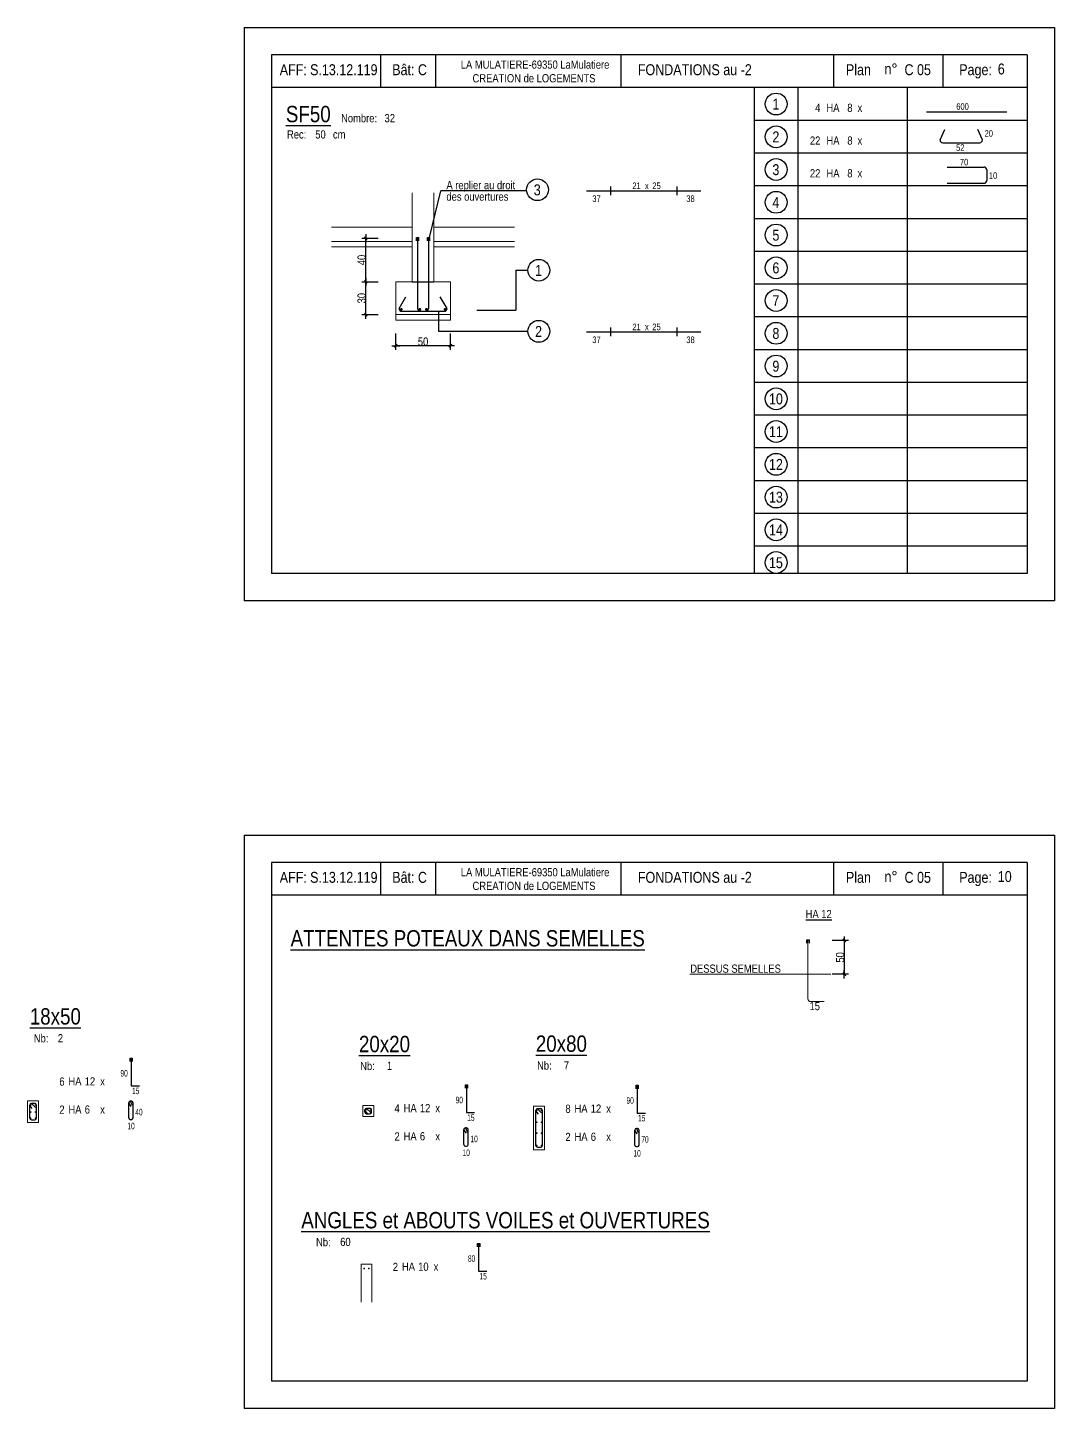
# Model space of a CAD drawing. Header units: centimetres. Extents: x 16433 to 114398, y -50094 to -12305.
# Drawn here: x 83938 to 85820, y -45830 to -43300 of the extents above; entities that cross this region are included whole.
import ezdxf
from ezdxf.enums import TextEntityAlignment as Align

# ---------------------------------------------------------------- set-up
doc = ezdxf.new("R2010")
doc.units = ezdxf.units.CM
doc.header["$LTSCALE"] = 0.5
doc.layers.get('DEFPOINTS').update_dxf_attribs({"linetype": 'CONTINUOUS'})
for name, color, linetype in [('01_cote_gen', 4, 'CONTINUOUS'), ('01_fenetres', 171, 'CONTINUOUS'), ('01_linteaux', 2, 'CONTINUOUS'), ('01_texte', 230, 'CONTINUOUS'), ('AA_COTES', 2, 'CONTINUOUS')]:
    doc.layers.add(name, color=color, linetype=linetype)
doc.layers.add('01_murs_coup', color=5, linetype='CONTINUOUS', lineweight=60)
doc.layers.add('01_sem', color=42, linetype='CONTINUOUS', lineweight=15)
doc.styles.add('STYLE2', font='ARIALN.TTF')
doc.linetypes.add('ZIGZAG', pattern='A,0.00254,-5.08,[131,ltypeshp.shx,S=5.08,R=0,X=-5.08,Y=0],-10.16,[131,ltypeshp.shx,S=5.08,R=180,X=5.08,Y=0],-5.08', length=20.32254)
doc.dimstyles.new('JB25', dxfattribs={"dimscale": 0.1, "dimtxt": 150, "dimasz": 15, "dimexe": 0.1, "dimexo": 0.1, "dimgap": 0.09, "dimtad": 1, "dimdec": 1, "dimlfac": 0.5, "dimdsep": 46, "dimtxsty": 'STYLE2', "dimblk1": 'BOND_G', "dimblk2": 'BOND_D', "dimsah": 1, "dimcen": 1.5, "dimdle": 0.01, "dimse1": 1, "dimse2": 1, "dimclrd": 4, "dimclre": 2, "dimclrt": 6, "dimazin": 2, "dimtfac": 2.333333, "dimtdec": 1, "dimtix": 1, "dimtmove": 2, "dimatfit": 3, "dimldrblk": 'BOND_G', "dimfxl": 1, "dimtolj": 1, "dimtzin": 0, "dimarcsym": 0})
doc.dimstyles.new('JB50', dxfattribs={"dimscale": 0.1, "dimtxt": 150, "dimasz": 15, "dimexe": 0.1, "dimexo": 0.1, "dimgap": 0.09, "dimtad": 1, "dimdec": 1, "dimdsep": 46, "dimtxsty": 'STYLE2', "dimblk1": 'BOND_G', "dimblk2": 'BOND_D', "dimsah": 1, "dimcen": 1.5, "dimdle": 0.01, "dimse1": 1, "dimse2": 1, "dimclrd": 4, "dimclre": 2, "dimclrt": 6, "dimazin": 2, "dimtfac": 2.333333, "dimtdec": 1, "dimtix": 1, "dimtmove": 2, "dimatfit": 3, "dimldrblk": 'BOND_G', "dimfxl": 1, "dimtolj": 1, "dimtzin": 0, "dimarcsym": 0})

# ---------------------------------------------------------------- blocks, each defined once
blk = doc.blocks.new('BOND_G')
at = {"layer": 'AA_COTES', "color": 0}
for p, q in [((5, 0), (-5, 0)), ((1.8, 1.8), (-1.8, -1.8)), ((0, -5), (0, 15))]:
    blk.add_line(p, q, dxfattribs=at)
blk = doc.blocks.new('BOND_D')
at = {"layer": 'AA_COTES', "color": 0}
for p, q in [((5, 0), (-5, 0)), ((-1.8, -1.8), (1.8, 1.8)), ((0, 5), (0, -15))]:
    blk.add_line(p, q, dxfattribs=at)
blk = doc.blocks.new('*D4450')
at = {"layer": '01_cote_gen', "color": 4, "linetype": 'Continuous', "lineweight": -2, "transparency": 16777216}
blk.add_line((84558.1, -43824.2), (84558.1, -43767.2), dxfattribs=at)
at = {"layer": 'DEFPOINTS', "color": 0, "linetype": 'Continuous'}
for p in [(84558.1, -43765.7), (84632.6, -43765.7), (84617.6, -43825.7)]:
    blk.add_point(p, dxfattribs=at)
at = {"layer": '01_cote_gen', "color": 4, "linetype": 'Continuous', "lineweight": -2, "transparency": 16777216, "xscale": 1.5, "yscale": 1.5, "zscale": 1.5}
for name, p, rotation in [('BOND_D', (84558.1, -43765.7), 90), ('BOND_G', (84558.1, -43825.7), 270)]:
    blk.add_blockref(name, p, dxfattribs=dict(at, rotation=rotation))
at = {"layer": '01_cote_gen', "color": 6, "linetype": 'Continuous', "lineweight": 0, "transparency": 16777216, "insert": (84550.4, -43795.7), "char_height": 15, "attachment_point": 5, "rotation": 90, "style": 'STYLE2'}
blk.add_mtext('\\A1;30', dxfattribs=at)
blk = doc.blocks.new('*D4451')
at = {"layer": '01_cote_gen', "color": 4, "linetype": 'Continuous', "lineweight": -2, "transparency": 16777216}
blk.add_line((84711.5, -43882.9), (84614.5, -43882.9), dxfattribs=at)
at = {"layer": 'DEFPOINTS', "color": 0, "linetype": 'Continuous'}
for p in [(84613, -43814.7), (84713, -43814.7), (84613, -43882.9)]:
    blk.add_point(p, dxfattribs=at)
at = {"layer": '01_cote_gen', "color": 4, "linetype": 'Continuous', "lineweight": -2, "transparency": 16777216, "xscale": 1.5, "yscale": 1.5, "zscale": 1.5, "rotation": 180}
blk.add_blockref('BOND_D', (84613, -43882.9), dxfattribs=at)
at = {"layer": '01_cote_gen', "color": 4, "linetype": 'Continuous', "lineweight": -2, "transparency": 16777216, "xscale": 1.5, "yscale": 1.5, "zscale": 1.5}
blk.add_blockref('BOND_G', (84713, -43882.9), dxfattribs=at)
at = {"layer": '01_cote_gen', "color": 6, "linetype": 'Continuous', "lineweight": 0, "transparency": 16777216, "insert": (84663, -43875.2), "char_height": 15, "attachment_point": 5, "style": 'STYLE2'}
blk.add_mtext('\\A1;50', dxfattribs=at)
blk = doc.blocks.new('*D4452')
at = {"layer": '01_cote_gen', "color": 4, "linetype": 'Continuous', "lineweight": -2, "transparency": 16777216}
blk.add_line((84558.1, -43764.2), (84558.1, -43687.2), dxfattribs=at)
at = {"layer": 'DEFPOINTS', "color": 0, "linetype": 'Continuous'}
for p in [(84558.1, -43685.7), (84653, -43685.7), (84643, -43765.7)]:
    blk.add_point(p, dxfattribs=at)
at = {"layer": '01_cote_gen', "color": 4, "linetype": 'Continuous', "lineweight": -2, "transparency": 16777216, "xscale": 1.5, "yscale": 1.5, "zscale": 1.5}
for name, p, rotation in [('BOND_D', (84558.1, -43685.7), 90), ('BOND_G', (84558.1, -43765.7), 270)]:
    blk.add_blockref(name, p, dxfattribs=dict(at, rotation=rotation))
at = {"layer": '01_cote_gen', "color": 6, "linetype": 'Continuous', "lineweight": 0, "transparency": 16777216, "insert": (84550.4, -43725.7), "char_height": 15, "attachment_point": 5, "rotation": 90, "style": 'STYLE2'}
blk.add_mtext('\\A1;40', dxfattribs=at)
blk = doc.blocks.new('*D4459')
at = {"layer": '01_cote_gen', "color": 4, "lineweight": -2, "ltscale": 2, "transparency": 16777216}
blk.add_line((85435, -44973.8), (85435, -45032.8), dxfattribs=at)
at = {"layer": 'DEFPOINTS', "color": 0, "ltscale": 2}
for p in [(85368.4, -44972.3), (85395.5, -45034.3), (85435, -45034.3)]:
    blk.add_point(p, dxfattribs=at)
at = {"layer": '01_cote_gen', "color": 4, "lineweight": -2, "ltscale": 2, "transparency": 16777216, "xscale": 1.5, "yscale": 1.5, "zscale": 1.5}
for name, p, rotation in [('BOND_G', (85435, -44972.3), 90), ('BOND_D', (85435, -45034.3), 270)]:
    blk.add_blockref(name, p, dxfattribs=dict(at, rotation=rotation))
at = {"layer": '01_cote_gen', "color": 6, "ltscale": 2, "transparency": 16777216, "insert": (85427.3, -45003.3), "char_height": 15, "attachment_point": 5, "rotation": 90, "style": 'STYLE2'}
blk.add_mtext('\\A1;50', dxfattribs=at)

msp = doc.modelspace()

# ---------------------------------------------------------------- linework, layer by layer
at = {"layer": '01_fenetres', "ltscale": 30}
for p, q in [((84385, -43350), (84385, -44300)), ((84385, -43350), (84385, -44300)), ((84385, -43350), (84385, -44300)), ((85770, -43350), (84385, -43350)), ((84585, -43350), (84585, -43410)), ((84685.5, -43350), (84685.5, -43410)), ((85025.673, -43350), (85025.673, -43410)), ((85415.868, -43410), (85415.868, -43350)), ((85615.868, -43410), (85615.868, -43350)), ((85770, -43350), (85770, -44300)), ((85770, -43410), (84385, -43410)), ((85770, -44300), (84385, -44300)), ((84385, -44829.5), (84385, -45779.5)), ((84385, -44829.5), (84385, -45779.5)), ((84385, -44829.5), (84385, -45779.5)), ((85770, -44829.5), (84385, -44829.5)), ((84585, -44829.5), (84585, -44889.5)), ((84685.5, -44829.5), (84685.5, -44889.5)), ((85025.673, -44829.5), (85025.673, -44889.5)), ((85415.868, -44889.5), (85415.868, -44829.5)), ((85615.868, -44889.5), (85615.868, -44829.5)), ((85770, -44829.5), (85770, -45779.5)), ((85770, -44889.5), (84385, -44889.5)), ((85770, -45779.5), (84385, -45779.5))]:
    msp.add_line(p, q, dxfattribs=at)
at = {"layer": '01_linteaux', "linetype": 'Continuous'}
for p, q in [((85585.854, -43454.072), (85732.965, -43454.072)), ((85610.506, -43505.779), (85619.201, -43486.554)), ((85688.089, -43505.779), (85679.394, -43486.554)), ((85615.506, -43510.779), (85683.089, -43510.779)), ((85623.449, -43555.479), (85691.033, -43555.479)), ((85696.033, -43560.479), (85696.033, -43580.091)), ((85623.449, -43585.091), (85691.033, -43585.091)), ((84652.969, -43685.701), (84652.969, -43814.701)), ((84672.969, -43685.701), (84672.969, -43814.701)), ((84618.969, -43814.701), (84631.469, -43793.05)), ((84706.969, -43814.701), (84694.469, -43793.05)), ((84623.969, -43819.701), (84701.969, -43819.701))]:
    msp.add_line(p, q, dxfattribs=at)
for centre, start, end in [((85615.506, -43505.779), 180, 270), ((85683.089, -43505.779), 270, 0), ((85691.033, -43560.479), 0, 90), ((85691.033, -43580.091), 270, 0), ((84623.969, -43814.701), 180, 270), ((84657.969, -43814.701), 180, 270), ((84667.969, -43814.701), 270, 0), ((84701.969, -43814.701), 270, 0)]:
    msp.add_arc(centre, 5, start, end, dxfattribs=at)
at = {"layer": '01_murs_coup', "linetype": 'Continuous', "lineweight": 0}
msp.add_line((85151.95, -45034.323), (85410.246, -45034.323), dxfattribs=at)
at = {"layer": '01_sem', "lineweight": 0, "ltscale": 7}
for p, q in [((84642.969, -43602.764), (84642.969, -43765.701)), ((84682.969, -43602.764), (84682.969, -43765.701)), ((84642.969, -43665.701), (84495.428, -43665.701)), ((84682.969, -43665.701), (84830.509, -43665.701)), ((84642.969, -43691.701), (84495.428, -43691.701)), ((84642.969, -43701.701), (84495.428, -43701.701)), ((84682.969, -43691.701), (84830.509, -43691.701)), ((84682.969, -43701.701), (84830.509, -43701.701)), ((84612.969, -43765.701), (84612.969, -43835.701)), ((84712.969, -43765.701), (84712.969, -43835.701)), ((84612.969, -43825.701), (84712.969, -43825.701)), ((84612.969, -43835.701), (84712.969, -43835.701))]:
    msp.add_line(p, q, dxfattribs=at)
at = {"layer": '01_sem', "linetype": 'Continuous', "lineweight": 0}
for p, q in [((84612.969, -43765.701), (84642.969, -43765.701)), ((84682.969, -43765.701), (84712.969, -43765.701))]:
    msp.add_line(p, q, dxfattribs=at)
at = {"layer": '01_sem', "color": 2, "lineweight": 0, "ltscale": 7}
for p, q in [((85368.418, -44972.323), (85368.418, -45079.323)), ((85373.418, -45084.323), (85398.345, -45084.323)), ((83938.24, -45305.786), (83938.24, -45265.784)), ((83958.24, -45265.784), (83938.24, -45265.784)), ((83938.24, -45305.786), (83938.24, -45265.784)), ((83958.24, -45265.784), (83938.24, -45265.784)), ((83958.24, -45305.786), (83958.24, -45265.784)), ((84552.473, -45294.832), (84552.473, -45274.83)), ((84572.473, -45274.83), (84552.473, -45274.83)), ((84552.473, -45294.832), (84552.473, -45274.83)), ((84572.473, -45274.83), (84552.473, -45274.83)), ((84572.473, -45294.832), (84572.473, -45274.83)), ((84865.634, -45355.688), (84865.634, -45275.686)), ((84885.634, -45275.686), (84865.634, -45275.686)), ((84885.634, -45275.686), (84865.634, -45275.686)), ((84885.634, -45355.688), (84885.634, -45275.686)), ((84552.473, -45294.832), (84572.473, -45294.832)), ((84552.473, -45294.832), (84572.473, -45294.832)), ((83938.24, -45305.786), (83958.24, -45305.786)), ((83938.24, -45305.786), (83958.24, -45305.786)), ((84865.634, -45355.688), (84885.634, -45355.688)), ((84865.634, -45355.688), (84885.634, -45355.688)), ((84569.315, -45565.261), (84549.315, -45565.262)), ((84569.315, -45565.261), (84549.315, -45565.262)), ((84549.315, -45635.078), (84549.315, -45565.262)), ((84549.315, -45635.078), (84549.315, -45565.262)), ((84569.315, -45635.078), (84569.315, -45565.261))]:
    msp.add_line(p, q, dxfattribs=at)
msp.add_arc((85373.418, -45079.323), 5, 180, 270, dxfattribs=at)
at = {"layer": '01_texte', "ltscale": 30}
for p, q in [((84335, -43300), (84335, -44350)), ((84335, -43300), (85820, -43300)), ((85820, -43300), (85820, -44350)), ((85820, -43300), (85820, -44350)), ((85270, -43410), (85270, -44300)), ((85350, -43410), (85350, -44300)), ((85550, -43410), (85550, -44300)), ((85770, -43470), (85270, -43470)), ((85770, -43530), (85270, -43530)), ((85770, -43590), (85270, -43590)), ((85770, -43650), (85270, -43650)), ((84651.122, -43690.617), (84651.122, -43684.352)), ((84651.122, -43684.352), (84654.86, -43684.352)), ((84654.86, -43684.352), (84654.86, -43690.617)), ((84671.122, -43690.617), (84671.122, -43684.352)), ((84671.122, -43684.352), (84674.86, -43684.352)), ((84674.86, -43684.352), (84674.86, -43690.617)), ((85770, -43710), (85270, -43710)), ((85770, -43770), (85270, -43770)), ((85770, -43830), (85270, -43830)), ((85770, -43890), (85270, -43890)), ((85770, -43950), (85270, -43950)), ((85770, -44010), (85270, -44010)), ((85770, -44070), (85270, -44070)), ((85770, -44130), (85270, -44130)), ((85770, -44190), (85270, -44190)), ((85770, -44250), (85270, -44250)), ((85820, -44350), (84335, -44350)), ((84335, -44779.5), (84335, -45829.5)), ((84335, -44779.5), (84335, -45829.5)), ((84335, -44779.5), (85820, -44779.5)), ((85820, -44779.5), (85820, -45829.5)), ((85820, -44779.5), (85820, -45829.5)), ((85366.572, -44977.239), (85366.572, -44970.974)), ((85366.572, -44970.974), (85370.31, -44970.974)), ((85370.31, -44970.974), (85370.31, -44977.239)), ((84126.251, -45193.972), (84126.251, -45187.706)), ((84126.251, -45187.706), (84129.988, -45187.706)), ((84128.097, -45189.056), (84128.097, -45238.56)), ((84129.988, -45187.706), (84129.988, -45193.972)), ((84128.097, -45238.56), (84143.097, -45238.56)), ((84740.484, -45243.018), (84740.484, -45236.752)), ((84740.484, -45236.752), (84744.222, -45236.752)), ((84742.33, -45238.101), (84742.33, -45287.606)), ((84744.222, -45236.752), (84744.222, -45243.018)), ((85053.645, -45243.874), (85053.645, -45237.609)), ((85053.645, -45237.609), (85057.383, -45237.609)), ((85055.492, -45238.958), (85055.492, -45288.462)), ((85057.383, -45237.609), (85057.383, -45243.874)), ((83942.24, -45297.786), (83942.24, -45273.784)), ((83942.24, -45275.06), (83946.239, -45280.424)), ((83951.24, -45270.784), (83945.24, -45270.784)), ((83945.24, -45270.784), (83952.838, -45278.197)), ((83954.24, -45297.786), (83954.24, -45273.784)), ((84123.485, -45297.111), (84123.485, -45269.794)), ((84123.485, -45271.07), (84127.484, -45276.434)), ((84128.485, -45266.794), (84126.485, -45266.794)), ((84126.485, -45266.794), (84130.083, -45274.207)), ((84131.485, -45297.111), (84131.485, -45269.794)), ((83945.24, -45300.786), (83951.24, -45300.786)), ((84126.485, -45300.111), (84128.485, -45300.111)), ((84556.473, -45286.832), (84556.473, -45282.83)), ((84556.473, -45284.106), (84560.472, -45289.47)), ((84565.473, -45279.83), (84559.473, -45279.83)), ((84559.473, -45279.83), (84567.071, -45287.243)), ((84559.473, -45289.832), (84565.473, -45289.832)), ((84568.473, -45286.832), (84568.473, -45282.83)), ((84742.33, -45287.606), (84757.33, -45287.606)), ((84869.634, -45347.688), (84869.634, -45283.686)), ((84869.634, -45284.962), (84873.633, -45290.326)), ((84878.634, -45280.686), (84872.634, -45280.686)), ((84872.634, -45280.686), (84880.233, -45288.099)), ((84881.634, -45347.688), (84881.634, -45283.686)), ((85055.492, -45288.462), (85070.492, -45288.462)), ((84737.718, -45346.157), (84737.718, -45318.84)), ((84737.718, -45320.116), (84741.717, -45325.48)), ((84742.718, -45315.84), (84740.718, -45315.84)), ((84740.718, -45315.84), (84744.316, -45323.253)), ((84745.718, -45346.157), (84745.718, -45318.84)), ((85050.879, -45347.013), (85050.879, -45319.696)), ((85050.879, -45320.972), (85054.878, -45326.337)), ((85055.879, -45316.696), (85053.879, -45316.696)), ((85053.879, -45316.696), (85057.478, -45324.109)), ((85058.879, -45347.013), (85058.879, -45319.696)), ((84740.718, -45349.157), (84742.718, -45349.157)), ((84872.634, -45350.688), (84878.634, -45350.688)), ((85053.879, -45350.013), (85055.879, -45350.013)), ((84762.989, -45533.449), (84762.989, -45527.184)), ((84762.989, -45527.184), (84766.727, -45527.184)), ((84764.836, -45528.533), (84764.836, -45578.038)), ((84766.727, -45527.184), (84766.727, -45533.449)), ((84764.836, -45578.038), (84779.836, -45578.038)), ((85820, -45829.5), (84335, -45829.5))]:
    msp.add_line(p, q, dxfattribs=at)
at = {"layer": '01_texte', "linetype": 'Continuous'}
for p, q in [((84674.86, -43684.352), (84695.803, -43599.018)), ((84852.73, -43599.018), (84695.803, -43599.018)), ((84962.528, -43598.959), (85172.162, -43598.959)), ((85006.35, -43590.826), (85006.35, -43606.769)), ((85128.341, -43590.826), (85128.341, -43606.769)), ((84832.76, -43744.52), (84855.054, -43744.52)), ((84832.76, -43744.52), (84832.76, -43817.607)), ((84691.56, -43819.701), (84691.56, -43856.395)), ((84761.531, -43817.607), (84832.76, -43817.607)), ((84691.56, -43856.395), (84855.054, -43856.395)), ((84962.528, -43857.513), (85172.162, -43857.513)), ((85006.35, -43849.379), (85006.35, -43865.323)), ((85128.341, -43849.379), (85128.341, -43865.323))]:
    msp.add_line(p, q, dxfattribs=at)
at = {"layer": '01_texte', "linetype": 'ZIGZAG', "ltscale": 0.5}
msp.add_line((84642.969, -43765.701), (84682.969, -43765.701), dxfattribs=at)
at = {"layer": '01_texte', "const_width": 2.5, "flags": 128}
for points in [[(84621.898, -43816.078, 1), (84624.398, -43816.078, 1)], [(84655.898, -43816.078, 1), (84658.398, -43816.078, 1)], [(84667.898, -43816.078, 1), (84670.398, -43816.078, 1)], [(84701.898, -43816.078, 1), (84704.398, -43816.078, 1)]]:
    msp.add_lwpolyline(points, format="xyb", close=True, dxfattribs=at)
at = {"layer": '01_texte', "ltscale": 30, "const_width": 1.5, "flags": 128}
for points in [[(83944.707, -45273.636, -1), (83943.207, -45273.636, -1)], [(83951.772, -45273.636, 1), (83953.272, -45273.636, 1)], [(83944.707, -45286.612, 1), (83943.207, -45286.612, 1)], [(83944.707, -45297.934, 1), (83943.207, -45297.934, 1)], [(83951.772, -45286.612, -1), (83953.272, -45286.612, -1)], [(83951.772, -45297.934, -1), (83953.272, -45297.934, -1)], [(84558.941, -45282.682, -1), (84557.441, -45282.682, -1)], [(84558.941, -45286.98, 1), (84557.441, -45286.98, 1)], [(84566.005, -45282.682, 1), (84567.505, -45282.682, 1)], [(84566.005, -45286.98, -1), (84567.505, -45286.98, -1)], [(84872.102, -45283.538, -1), (84870.602, -45283.538, -1)], [(84879.167, -45283.538, 1), (84880.667, -45283.538, 1)], [(84872.102, -45305.36, -1), (84870.602, -45305.36, -1)], [(84872.102, -45325.266, 1), (84870.602, -45325.266, 1)], [(84879.167, -45305.36, 1), (84880.667, -45305.36, 1)], [(84879.167, -45325.266, -1), (84880.667, -45325.266, -1)], [(84872.102, -45347.836, 1), (84870.602, -45347.836, 1)], [(84879.167, -45347.836, -1), (84880.667, -45347.836, -1)], [(84555.783, -45573.113, -1), (84554.283, -45573.113, -1)], [(84562.848, -45573.113, 1), (84564.348, -45573.113, 1)]]:
    msp.add_lwpolyline(points, format="xyb", close=True, dxfattribs=at)
at = {"layer": '01_texte'}
for centre in [(85310, -43440), (85310, -43500), (85310, -43560), (84872.63, -43597.018), (85310, -43620), (85310, -43680), (84875.054, -43744.52), (85310, -43740), (85310, -43800), (84875.054, -43856.395), (85310, -43860), (85310, -43920), (85310, -43980), (85310, -44040), (85310, -44100), (85310, -44160), (85310, -44220), (85310, -44280)]:
    msp.add_circle(centre, 20, dxfattribs=at)
at = {"layer": '01_texte', "ltscale": 30}
for centre, start, end in [((83945.24, -45273.784), 90.000915, 180), ((83951.24, -45273.784), 0, 90.000915), ((84126.485, -45269.794), 90.000915, 180), ((84128.485, -45269.794), 0, 89.999085), ((83945.24, -45297.786), 180, 270), ((83951.24, -45297.786), 270, 0), ((84126.485, -45297.111), 180, 270), ((84128.485, -45297.111), 270, 0), ((84559.473, -45282.83), 90.000915, 180), ((84559.473, -45286.832), 180, 270), ((84565.473, -45282.83), 0, 90.000915), ((84565.473, -45286.832), 270, 0), ((84872.634, -45283.686), 90.000915, 180), ((84878.634, -45283.686), 0, 90.000915), ((84740.718, -45318.84), 90.000915, 180), ((84742.718, -45318.84), 0, 89.999085), ((85053.879, -45319.696), 90.000915, 180), ((85055.879, -45319.696), 0, 89.999085), ((84740.718, -45346.157), 180, 270), ((84742.718, -45346.157), 270, 0), ((84872.634, -45347.688), 180, 270), ((84878.634, -45347.688), 270, 0), ((85053.879, -45347.013), 180, 270), ((85055.879, -45347.013), 270, 0)]:
    msp.add_arc(centre, 3, start, end, dxfattribs=at)

# ---------------------------------------------------------------- texts
at = {"layer": '01_texte', "style": 'STYLE2'}
for s, height, p in [('AFF:', 20, (84400.296, -43387.151)), ('S.13.12.119', 20, (84455.96, -43387.151)), ('Bât: C', 20, (84606.46, -43387.151)), ('LA MULATIERE-69350 LaMulatiere', 15, (84732.197, -43375.284)), ('FONDATIONS au -2', 20, (85056.618, -43387.151)), ('Plan', 20, (85437.913, -43387.151)), ('n%%D', 20, (85508.598, -43385.709)), (' C 05', 20, (85538.941, -43387.151)), ('Page:', 20, (85645.582, -43387.151)), ('6', 20, (85716.267, -43385.709)), ('CREATION de LOGEMENTS', 15, (84753.679, -43400.284)), ('%%USF50', 30, (84411.577, -43473.391)), ('HA', 15, (85402.291, -43454.402)), ('8', 15, (85440.459, -43454.402)), ('600', 12, (85640.237, -43450.583)), ('Nombre:', 15, (84512.775, -43473.391)), ('32', 15, (84592.398, -43473.391)), ('Rec:', 15, (84413.632, -43503.174)), ('cm', 15, (84497.878, -43503.174)), ('HA', 15, (85402.291, -43514.402)), ('8', 15, (85440.459, -43514.402)), ('20', 12, (85692.075, -43499.825)), ('52', 12, (85639.875, -43525.671)), ('70', 12, (85646.894, -43552.43)), ('A replier au droit', 15, (84705.775, -43596.112)), ('HA', 15, (85402.291, -43574.402)), ('8', 15, (85440.459, -43574.402)), ('10', 12, (85700.019, -43577.136)), ('des ouvertures', 15, (84705.775, -43617.112)), ('37', 12, (84973.155, -43619.376)), ('x ', 12, (85069.652, -43595.723)), ('25', 12, (85083.201, -43595.723)), ('38', 12, (85145.445, -43619.376)), ('x ', 12, (85069.652, -43854.277)), ('25', 12, (85083.201, -43854.277)), ('37', 12, (84973.155, -43877.929)), ('38', 12, (85145.445, -43877.929)), ('AFF:', 20, (84400.296, -44866.651)), ('S.13.12.119', 20, (84455.96, -44866.651)), ('Bât: C', 20, (84606.46, -44866.651)), ('LA MULATIERE-69350 LaMulatiere', 15, (84732.197, -44854.784)), ('FONDATIONS au -2', 20, (85056.618, -44866.651)), ('Plan', 20, (85437.913, -44866.651)), ('n%%D', 20, (85508.598, -44865.209)), (' C 05', 20, (85538.941, -44866.651)), ('Page:', 20, (85645.582, -44866.651)), ('10', 20, (85716.267, -44865.209)), ('CREATION de LOGEMENTS', 15, (84753.679, -44879.784)), ('%%UHA 12', 15, (85364.196, -44931.422)), ('DESSUS SEMELLES', 15, (85152.628, -45031.422)), ('15', 15, (85371.229, -45099.964)), ('HA', 15, (84013.156, -45237.951)), ('12', 15, (84042.898, -45237.951)), ('HA', 15, (84013.156, -45289.464)), ('6', 15, (84042.898, -45289.464)), ('HA', 15, (84627.389, -45286.997)), ('12', 15, (84657.131, -45286.997)), ('HA', 15, (84940.55, -45287.853)), ('12', 15, (84970.292, -45287.853)), ('HA', 15, (84627.389, -45338.51)), ('6', 15, (84657.131, -45338.51)), ('HA', 15, (84940.55, -45339.366)), ('6', 15, (84970.292, -45339.366)), ('HA', 15, (84624.231, -45577.429)), ('10', 15, (84653.973, -45577.429))]:
    msp.add_text(s, height=height, dxfattribs=at).set_placement(p)
for s, p in [('1', (85309.596, -43440.226)), ('2', (85309.596, -43500.226)), ('3', (85309.596, -43560.226)), ('3', (84872.226, -43597.244)), ('4', (85309.596, -43620.226)), ('5', (85309.596, -43680.226)), ('1', (84874.651, -43744.746)), ('6', (85309.596, -43740.226)), ('7', (85309.596, -43800.226)), ('2', (84874.651, -43856.621)), ('8', (85309.596, -43860.226)), ('9', (85309.596, -43920.226)), ('10', (85309.596, -43980.226)), ('11', (85309.596, -44040.226)), ('12', (85309.596, -44100.226)), ('13', (85309.596, -44160.226)), ('14', (85309.596, -44220.226)), ('15', (85309.596, -44280.226))]:
    msp.add_text(s, height=20, dxfattribs=at).set_placement(p, align=Align.MIDDLE_CENTER)
for s, height, p in [('4', 15, (85391.089, -43454.402)), ('50', 15, (84484.522, -43503.174)), ('22', 15, (85391.089, -43514.402)), ('22', 15, (85391.089, -43574.402)), ('21', 12, (85061.91, -43595.723)), ('21', 12, (85061.91, -43854.277)), ('6', 15, (84005.999, -45238.288)), ('2', 15, (84005.999, -45289.801)), ('4', 15, (84620.232, -45287.334)), ('8', 15, (84933.394, -45288.19)), ('2', 15, (84620.232, -45338.847)), ('2', 15, (84933.394, -45339.703)), ('2', 15, (84617.074, -45577.766))]:
    msp.add_text(s, height=height, dxfattribs=at).set_placement(p, align=Align.RIGHT)
for p in [(85463.484, -43454.402), (85463.484, -43514.402), (85463.484, -43574.402), (84075.57, -45237.951), (84075.57, -45289.464), (84689.803, -45286.997), (85002.964, -45287.853), (84689.803, -45338.51), (85002.964, -45339.366), (84686.645, -45577.429)]:
    msp.add_text('x', height=15, dxfattribs=at).set_placement(p, align=Align.CENTER)
for s, height, p in [('%%UATTENTES POTEAUX DANS SEMELLES', 30, (84744.789, -44968.267)), ('%%U18x50', 30, (83989.072, -45111.403)), ('Nb:', 15, (83962.949, -45151.266)), ('2', 15, (83998.389, -45151.266)), ('%%U20x20', 30, (84592.305, -45162.019)), ('%%U20x80', 30, (84916.467, -45161.305)), ('Nb:', 15, (84561.182, -45201.881)), ('1', 15, (84601.622, -45201.881)), ('Nb:', 15, (84885.344, -45201.168)), ('7', 15, (84925.783, -45201.168)), ('%%UANGLES et ABOUTS VOILES et OUVERTURES', 30, (84814.108, -45484.686)), ('Nb:', 15, (84480.247, -45524.548)), ('60', 15, (84520.686, -45524.548))]:
    msp.add_text(s, height=height, dxfattribs=at).set_placement(p, align=Align.MIDDLE)
at = {"layer": '01_texte', "style": 'STYLE2', "width": 0.7}
for s, p in [('90', (84108.46, -45221.53)), ('15', (84129.68, -45253.846)), ('90', (84722.694, -45270.576)), ('90', (85035.855, -45271.432)), ('40', (84135.659, -45292.771)), ('15', (84743.913, -45302.892)), ('15', (85057.074, -45303.748)), ('10', (84121.191, -45318.228)), ('10', (84749.892, -45341.817)), ('70', (85063.053, -45342.673)), ('10', (84735.424, -45367.274)), ('10', (85048.585, -45368.131)), ('80', (84745.199, -45561.007)), ('15', (84766.419, -45593.323))]:
    msp.add_text(s, height=12, dxfattribs=at).set_placement(p)

# ---------------------------------------------------------------- dimensions: what is measured, and where the dimension line sits
at = {"layer": '01_cote_gen', "linetype": 'Continuous', "lineweight": 0}
for base, p1, p2, picture, middle in [((84558.078, -43685.701), (84642.969, -43765.701), (84652.969, -43685.701), '*D4452', (84550.411, -43725.701)), ((84558.078, -43765.701), (84617.587, -43825.701), (84632.587, -43765.701), '*D4450', (84550.411, -43795.701))]:
    dim = msp.add_linear_dim(base=base, p1=p1, p2=p2, angle=90, dimstyle='JB25', dxfattribs=at)
    dim.commit()
    dim.dimension.update_dxf_attribs({"geometry": picture, "text_midpoint": middle})
dim = msp.add_linear_dim(base=(84612.969, -43882.887), p1=(84712.969, -43814.701), p2=(84612.969, -43814.701), dimstyle='JB25', dxfattribs=at)
dim.commit()
dim.dimension.update_dxf_attribs({"geometry": '*D4451', "text_midpoint": (84662.969, -43875.219)})
at = {"layer": '01_cote_gen', "ltscale": 2}
dim = msp.add_linear_dim(base=(85435, -45034.323), p1=(85368.418, -44972.323), p2=(85395.5, -45034.323), angle=90, text='50', dimstyle='JB50', dxfattribs=at)
dim.commit()
dim.dimension.update_dxf_attribs({"geometry": '*D4459', "text_midpoint": (85427.332, -45003.323)})

doc.saveas('drawing.dxf')
